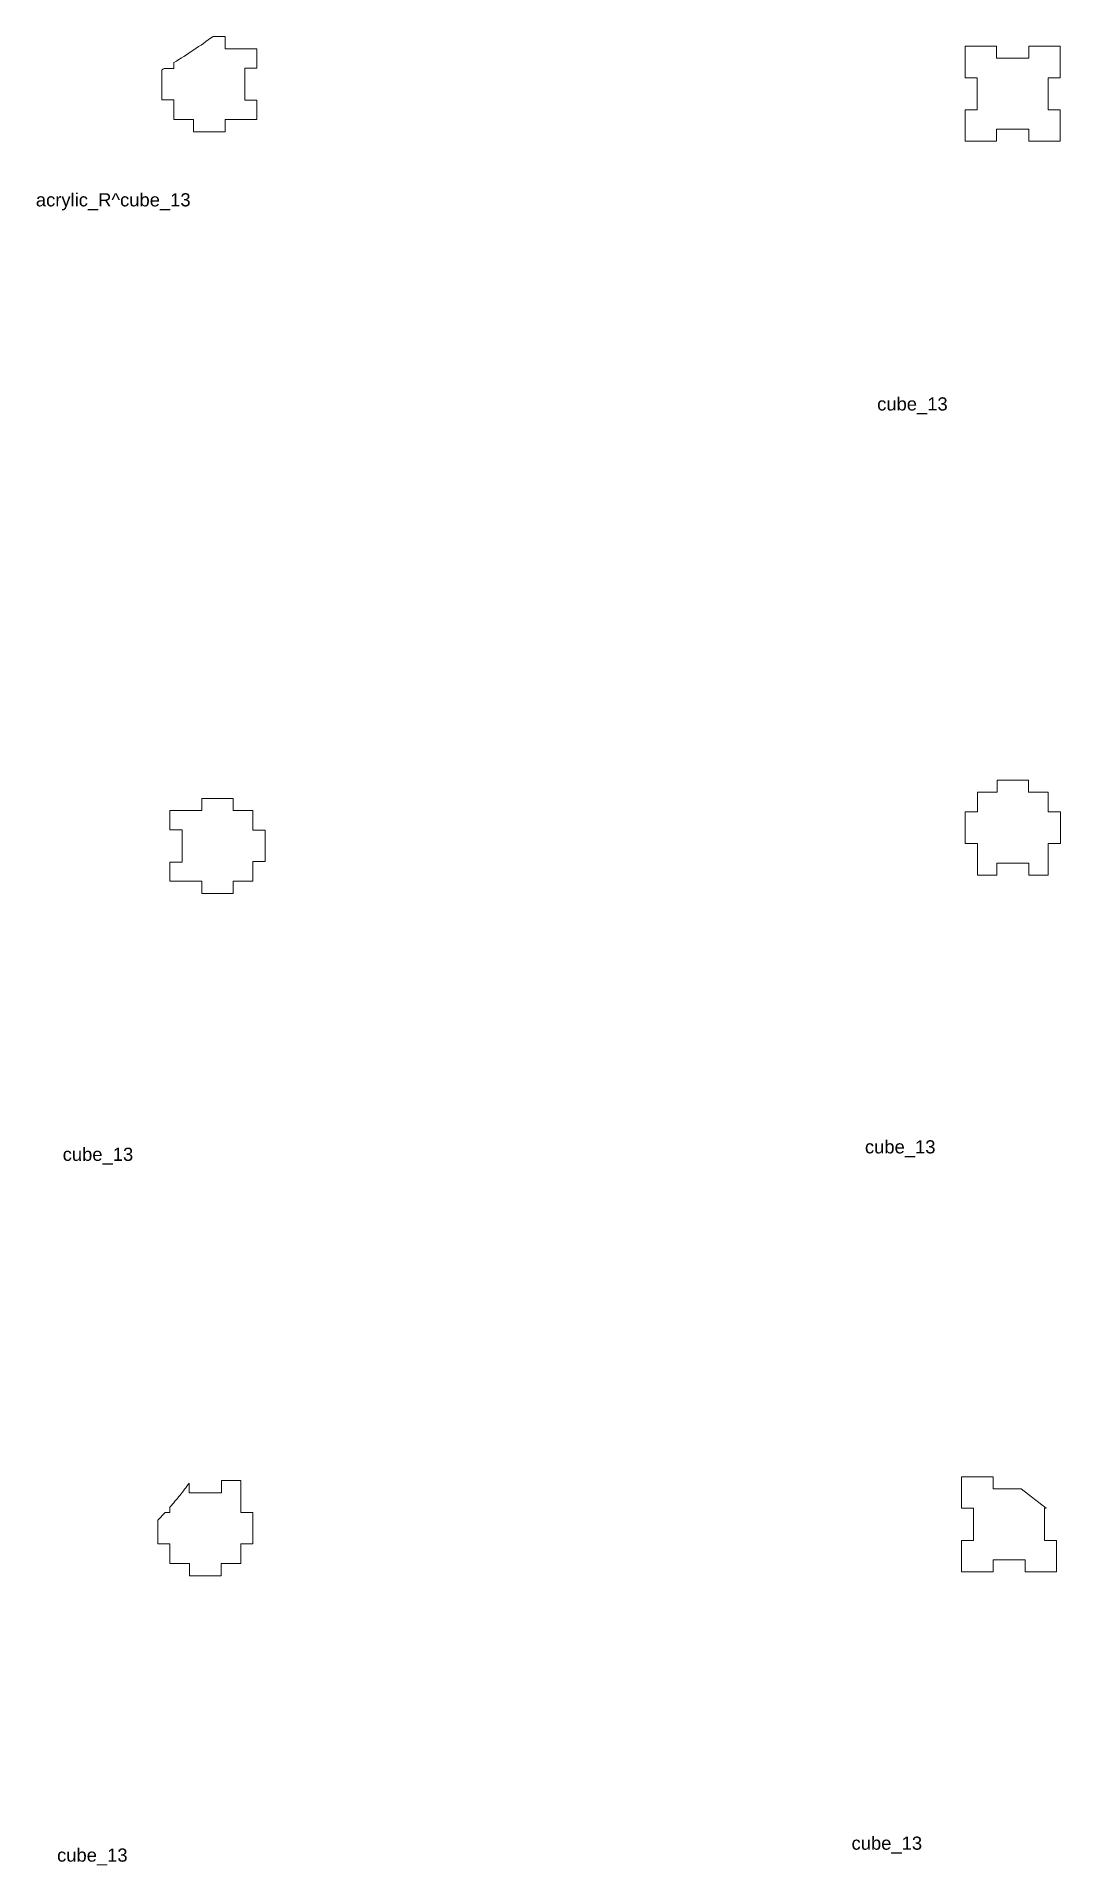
# Model space of a CAD drawing. Header units: inches. Extents: x 3.1 to 13.8, y 1.1 to 20.3.
import ezdxf

# ---------------------------------------------------------------- set-up
doc = ezdxf.new("R2010")
doc.units = ezdxf.units.IN
doc.header["$LTSCALE"] = 0.03937
doc.header["$MEASUREMENT"] = 0

msp = doc.modelspace()

# ---------------------------------------------------------------- linework, layer by layer
at = {"color": 255, "lineweight": 15}
for p, q in [((5.098, 20.25), (4.972, 20.25)), ((5.098, 20.123), (5.098, 20.25)), ((5.431, 20.123), (5.098, 20.123)), ((5.431, 19.921), (5.431, 20.123)), ((13.176, 20.15), (12.847, 20.15)), ((12.847, 20.15), (12.847, 19.82)), ((13.176, 20.023), (13.176, 20.15)), ((13.843, 20.15), (13.514, 20.15)), ((13.514, 20.15), (13.514, 20.023)), ((13.843, 19.82), (13.843, 20.15)), ((4.562, 19.978), (4.562, 19.917)), ((13.514, 20.023), (13.176, 20.023)), ((4.435, 19.902), (4.435, 19.588)), ((4.562, 19.917), (4.461, 19.917)), ((5.304, 19.584), (5.304, 19.921)), ((5.304, 19.921), (5.431, 19.921)), ((12.847, 19.82), (12.974, 19.82)), ((12.974, 19.82), (12.974, 19.483)), ((13.716, 19.483), (13.716, 19.82)), ((13.716, 19.82), (13.843, 19.82)), ((4.435, 19.588), (4.562, 19.588)), ((4.562, 19.588), (4.562, 19.381)), ((5.431, 19.584), (5.304, 19.584)), ((5.431, 19.381), (5.431, 19.584)), ((4.562, 19.381), (4.768, 19.381)), ((4.768, 19.381), (4.768, 19.254)), ((5.098, 19.254), (5.098, 19.381)), ((5.098, 19.381), (5.431, 19.381)), ((12.974, 19.483), (12.847, 19.483)), ((12.847, 19.483), (12.847, 19.154)), ((13.843, 19.483), (13.716, 19.483)), ((13.843, 19.154), (13.843, 19.483)), ((4.768, 19.254), (5.098, 19.254)), ((13.176, 19.154), (13.176, 19.281)), ((13.176, 19.281), (13.514, 19.281)), ((13.514, 19.281), (13.514, 19.154)), ((12.847, 19.154), (13.176, 19.154)), ((13.514, 19.154), (13.843, 19.154)), ((13.511, 12.462), (13.182, 12.462)), ((13.182, 12.462), (13.182, 12.335)), ((13.511, 12.335), (13.511, 12.462)), ((5.183, 12.271), (4.854, 12.271)), ((4.854, 12.271), (4.854, 12.144)), ((5.183, 12.144), (5.183, 12.271)), ((13.182, 12.335), (12.976, 12.335)), ((12.976, 12.335), (12.976, 12.128)), ((13.718, 12.335), (13.511, 12.335)), ((13.718, 12.128), (13.718, 12.335)), ((4.854, 12.144), (4.521, 12.144)), ((4.521, 12.144), (4.521, 11.942)), ((5.39, 12.144), (5.183, 12.144)), ((5.39, 11.938), (5.39, 12.144)), ((12.976, 12.128), (12.849, 12.128)), ((12.849, 12.128), (12.849, 11.799)), ((13.845, 12.128), (13.718, 12.128)), ((13.845, 11.799), (13.845, 12.128)), ((4.521, 11.942), (4.648, 11.942)), ((4.648, 11.942), (4.648, 11.604)), ((5.517, 11.938), (5.39, 11.938)), ((5.517, 11.608), (5.517, 11.938)), ((12.849, 11.799), (12.976, 11.799)), ((12.976, 11.799), (12.976, 11.466)), ((13.718, 11.466), (13.718, 11.799)), ((13.718, 11.799), (13.845, 11.799)), ((4.648, 11.604), (4.521, 11.604)), ((4.521, 11.604), (4.521, 11.402)), ((5.39, 11.402), (5.39, 11.608)), ((5.39, 11.608), (5.517, 11.608)), ((13.178, 11.466), (13.178, 11.593)), ((13.178, 11.593), (13.515, 11.593)), ((13.515, 11.593), (13.515, 11.466)), ((4.521, 11.402), (4.854, 11.402)), ((4.854, 11.402), (4.854, 11.275)), ((5.183, 11.275), (5.183, 11.402)), ((5.183, 11.402), (5.39, 11.402)), ((12.976, 11.466), (13.178, 11.466)), ((13.515, 11.466), (13.718, 11.466)), ((4.854, 11.275), (5.183, 11.275)), ((4.723, 4.997), (4.723, 5.098)), ((5.06, 4.997), (4.723, 4.997)), ((5.263, 5.124), (5.06, 5.124)), ((5.06, 5.124), (5.06, 4.997)), ((5.263, 4.791), (5.263, 5.124)), ((13.139, 5.164), (12.809, 5.164)), ((12.809, 5.164), (12.809, 4.834)), ((13.139, 5.037), (13.139, 5.164)), ((13.433, 5.037), (13.139, 5.037)), ((13.433, 5.037), (13.696, 4.834)), ((4.394, 4.711), (4.47, 4.791)), ((4.521, 4.791), (4.47, 4.791)), ((4.521, 4.846), (4.521, 4.791)), ((5.39, 4.791), (5.263, 4.791)), ((5.39, 4.462), (5.39, 4.791)), ((12.809, 4.834), (12.936, 4.834)), ((12.936, 4.834), (12.936, 4.497)), ((13.678, 4.497), (13.678, 4.834)), ((13.678, 4.834), (13.696, 4.834)), ((4.394, 4.711), (4.394, 4.462)), ((4.394, 4.462), (4.521, 4.462)), ((4.521, 4.462), (4.521, 4.255)), ((5.263, 4.255), (5.263, 4.462)), ((5.263, 4.462), (5.39, 4.462)), ((12.936, 4.497), (12.809, 4.497)), ((12.809, 4.497), (12.809, 4.168)), ((13.805, 4.497), (13.678, 4.497)), ((13.805, 4.168), (13.805, 4.497)), ((4.521, 4.255), (4.727, 4.255)), ((4.727, 4.255), (4.727, 4.128)), ((5.056, 4.128), (5.056, 4.255)), ((5.056, 4.255), (5.263, 4.255)), ((13.139, 4.168), (13.139, 4.295)), ((13.139, 4.295), (13.476, 4.295)), ((13.476, 4.295), (13.476, 4.168)), ((4.727, 4.128), (5.056, 4.128)), ((12.809, 4.168), (13.139, 4.168)), ((13.476, 4.168), (13.805, 4.168))]:
    msp.add_line(p, q, dxfattribs=at)
for points, knots in [([(4.562, 19.978), (4.632, 20.021), (4.702, 20.065), (4.839, 20.156), (4.906, 20.203), (4.972, 20.25)], [0, 0, 0, 0, 0.5, 0.5, 1, 1, 1, 1]), ([(4.521, 4.846), (4.538, 4.867), (4.574, 4.907), (4.625, 4.97), (4.675, 5.033), (4.707, 5.077), (4.723, 5.098)], [0, 0, 0, 0, 0.249712, 0.499424, 0.749712, 1, 1, 1, 1])]:
    msp.add_open_spline(points, degree=3, knots=knots, dxfattribs=at)
msp.add_open_spline([(4.435, 19.902), (4.444, 19.907), (4.452, 19.912), (4.461, 19.917)], degree=3, dxfattribs=at)

# ---------------------------------------------------------------- texts
at = {"color": 255, "lineweight": 0, "char_height": 0.1378, "attachment_point": 7, "line_spacing_factor": 0.963855}
for s, insert, width in [('\\fArial;acrylic_R^ cube_13', (3.117, 18.43), 1.73074), ('\\fArial;cube_13', (11.926, 16.294), 0.85582), ('\\fArial;cube_13', (11.798, 8.512), 0.85582), ('\\fArial;cube_13', (3.398, 8.434), 0.85582), ('\\fArial;cube_13', (11.658, 1.218), 0.85582), ('\\fArial;cube_13', (3.339, 1.093), 0.85582)]:
    msp.add_mtext(s, dxfattribs=dict(at, insert=insert, width=width))

doc.saveas('drawing.dxf')
